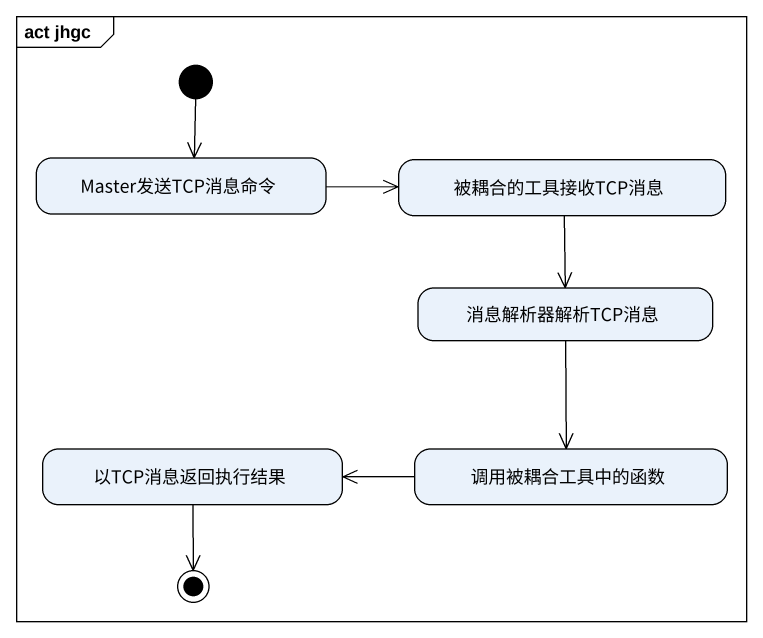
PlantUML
@startuml
mainframe act jhgc
hide empty description
state Master发送TCP消息命令
state 被耦合的工具接收TCP消息
state 消息解析器解析TCP消息
state 以TCP消息返回执行结果
state 调用被耦合工具中的函数
[*] --> Master发送TCP消息命令
Master发送TCP消息命令 -right-> 被耦合的工具接收TCP消息
被耦合的工具接收TCP消息 --> 消息解析器解析TCP消息
消息解析器解析TCP消息 --> 调用被耦合工具中的函数
调用被耦合工具中的函数 -left-> 以TCP消息返回执行结果
以TCP消息返回执行结果 --> [*]
@enduml
